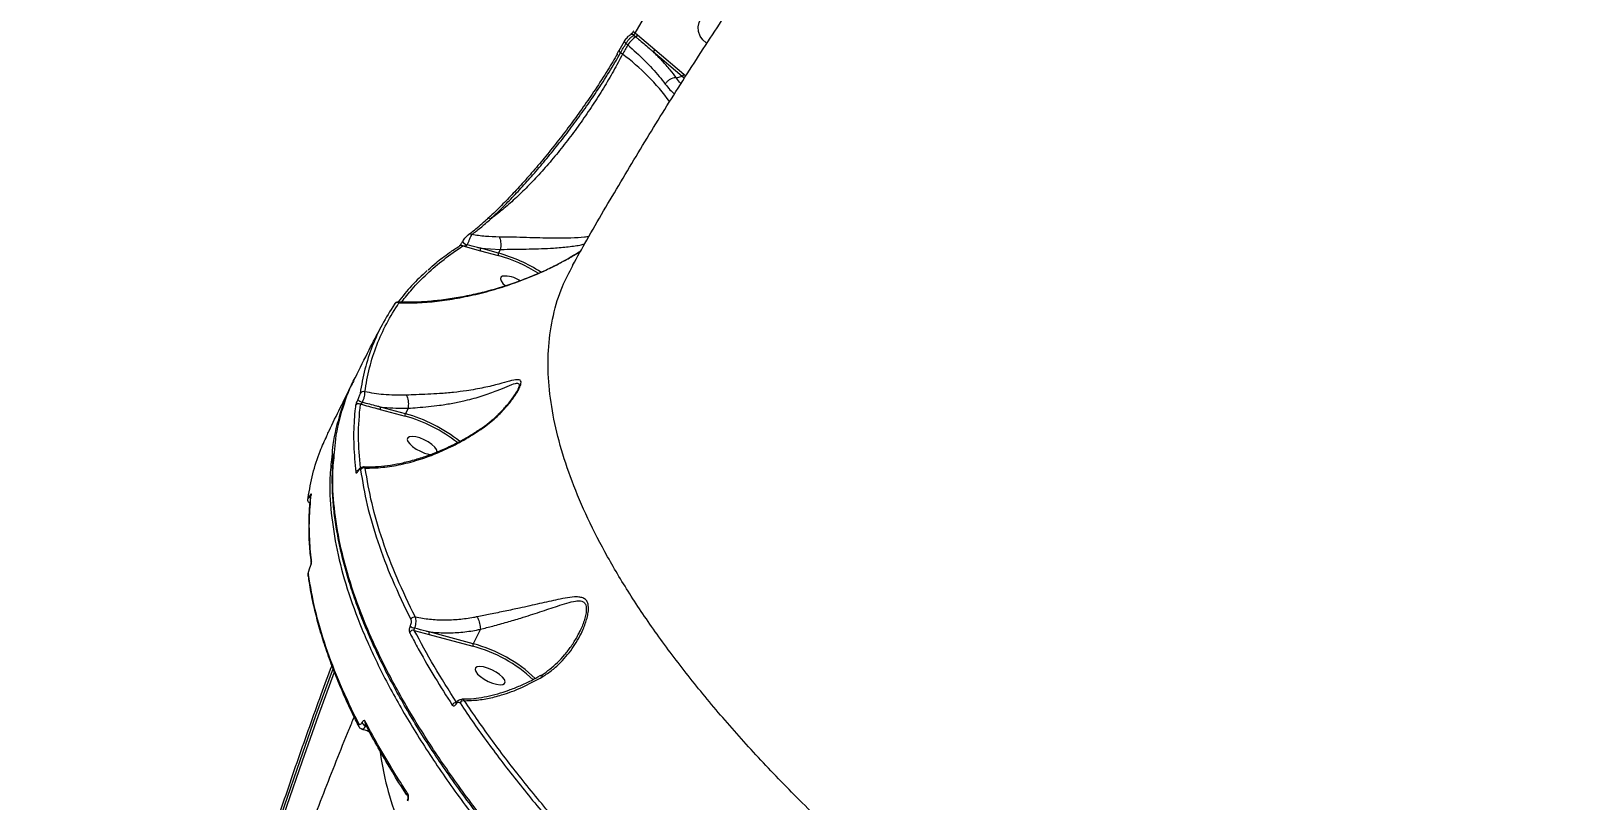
# Model space of a CAD drawing. Header units: millimetres. Extents: x -4335 to 4318, y -3792 to 3101.
# Drawn here: x 660.4 to 1080.8, y 832.7 to 1042.1 of the extents above; entities that cross this region are included whole.
import ezdxf

# ---------------------------------------------------------------- set-up
doc = ezdxf.new("R2010")
doc.units = ezdxf.units.MM
doc.layers.add('DIKOM_ОБЪЕКТ', color=7, linetype='Continuous')
doc.layers.add('DIKOM_РАЗМЕР_ОБЪЕКТА', color=7, linetype='Continuous')
doc.styles.add('style1', font='arial.ttf', dxfattribs={"width": 0.8})
doc.dimstyles.new('1-50', dxfattribs={"dimtxt": 300, "dimasz": 200, "dimexe": 100, "dimexo": 0, "dimgap": 100, "dimtad": 1, "dimtxsty": 'style1', "dimcen": 200, "dimclrd": 7, "dimclre": 7, "dimclrt": 7, "dimadec": 1, "dimazin": 2, "dimtfac": 1, "dimtmove": 0, "dimatfit": 2, "dimfxl": 0, "dimlwd": 25, "dimlwe": 18, "dimarcsym": 0})

# ---------------------------------------------------------------- blocks, each defined once
blk = doc.blocks.new('*D3')
at = {"layer": 'Defpoints', "color": 0, "transparency": 16777216}
for p in [(-2375.87, 1532.76), (1667.44, 1532.76), (-1786.5, -1525.94)]:
    blk.add_point(p, dxfattribs=at)
at = {"layer": 'DIKOM_РАЗМЕР_ОБЪЕКТА', "color": 7, "lineweight": 18, "transparency": 16777216}
for p, q in [((1667.44, 1532.76), (-2475.87, 1532.76)), ((-1786.5, -1525.94), (-2475.87, -1525.94))]:
    blk.add_line(p, q, dxfattribs=at)
at = {"layer": 'DIKOM_РАЗМЕР_ОБЪЕКТА', "color": 7, "lineweight": 25, "transparency": 16777216}
blk.add_line((-2375.87, -1325.94), (-2375.87, 1332.76), dxfattribs=at)
at = {"layer": 'DIKOM_РАЗМЕР_ОБЪЕКТА', "color": 7, "transparency": 16777216}
for points in [[(-2409.21, 1332.76), (-2342.54, 1332.76), (-2375.87, 1532.76)], [(-2409.21, -1325.94), (-2342.54, -1325.94), (-2375.87, -1525.94)]]:
    blk.add_solid(points, dxfattribs=at)
at = {"layer": 'DIKOM_РАЗМЕР_ОБЪЕКТА', "color": 7, "transparency": 16777216, "insert": (-2629.15, -119.32), "char_height": 300, "attachment_point": 5, "rotation": 90, "style": 'style1'}
blk.add_mtext('3050', dxfattribs=at)

msp = doc.modelspace()

# ---------------------------------------------------------------- linework, layer by layer
at = {"layer": 'DIKOM_ОБЪЕКТ', "color": 7, "linetype": 'Continuous', "lineweight": 15}
for p, q in [((820.656, 1036.786), (822.128, 1039.353)), ((822.128, 1039.353), (822.134, 1039.362)), ((822.518, 1038.714), (822.998, 1038.305)), ((824.647, 1040.984), (825.212, 1040.502)), ((825.655, 1040.941), (825.008, 1041.493)), ((830.402, 1036.944), (825.655, 1040.941)), ((820.064, 1035.858), (820.595, 1036.778)), ((821.56, 1035.797), (821.048, 1036.149)), ((829.916, 1036.488), (837.795, 1029.771)), ((838.281, 1030.227), (830.402, 1036.944)), ((838.808, 1029.802), (838.281, 1030.227)), ((836.272, 1029.321), (837.795, 1029.771)), ((837.795, 1029.771), (838.464, 1029.237)), ((784.79, 990.994), (784.767, 990.976)), ((784.78, 991.01), (785.639, 991.797)), ((778.018, 984.744), (778.054, 984.768)), ((779.622, 986.669), (779.571, 986.635)), ((778.064, 983.57), (782.877, 982.265)), ((782.877, 982.265), (787.731, 980.965)), ((782.937, 982.933), (788.276, 982.606)), ((787.791, 981.632), (782.937, 982.933)), ((788.276, 982.606), (787.791, 981.632)), ((788.276, 982.606), (788.278, 982.609)), ((792.93, 944.264), (792.839, 944.103)), ((755.589, 939.057), (762.35, 937.246)), ((762.41, 937.913), (755.649, 939.725)), ((763.152, 939.4), (762.41, 937.913)), ((763.152, 939.4), (763.153, 939.403)), ((764.85, 878.907), (768.862, 877.817)), ((782.85, 879.206), (780.891, 875.277)), ((768.862, 877.817), (780.831, 874.609)), ((780.891, 875.277), (768.922, 878.485)), ((809.742, 878.376), (809.588, 878.105)), ((776.237, 859.18), (776.231, 859.17)), ((751.489, 853.432), (751.497, 853.417)), ((749.701, 852.761), (749.733, 852.704))]:
    msp.add_line(p, q, dxfattribs=at)
at = {"layer": 'DIKOM_ОБЪЕКТ', "color": 7, "linetype": 'Continuous', "lineweight": 15, "flags": 128}
for points in [[(825.008, 1041.493), (827.304, 1045.443), (829.615, 1049.38), (831.942, 1053.306), (834.283, 1057.22), (836.639, 1061.122), (839.011, 1065.012), (841.397, 1068.889), (843.798, 1072.754)], [(843.403, 1039.675), (842.708, 1040.73), (842.291, 1041.941), (842.185, 1043.209), (842.4, 1044.431), (842.918, 1045.51), (843.696, 1046.356), (844.672, 1046.902), (845.767, 1047.103), (846.892, 1046.944), (847.955, 1046.436), (848.872, 1045.622), (848.98, 1045.492)], [(821.048, 1036.149), (821.231, 1036.47), (821.415, 1036.791), (821.599, 1037.112), (821.782, 1037.432), (821.966, 1037.753), (822.15, 1038.073), (822.334, 1038.393), (822.518, 1038.714)], [(822.998, 1038.305), (822.818, 1037.991), (822.638, 1037.678), (822.458, 1037.365), (822.278, 1037.051), (822.098, 1036.738), (821.919, 1036.424), (821.739, 1036.11), (821.56, 1035.797)], [(822.518, 1038.714), (822.385, 1038.827), (822.273, 1038.941), (822.188, 1039.052), (822.132, 1039.156), (822.108, 1039.249), (822.116, 1039.327), (822.128, 1039.353)], [(825.008, 1041.493), (824.874, 1041.607), (824.762, 1041.722), (824.677, 1041.834), (824.622, 1041.938), (824.599, 1042.031), (824.607, 1042.11), (824.619, 1042.134)], [(844.57, 1038.706), (844.319, 1038.861), (843.403, 1039.675)], [(820.643, 1036.755), (820.645, 1036.761), (820.656, 1036.786)], [(788.895, 975.362), (788.433, 975.087), (788.29, 974.639), (788.478, 974.055), (788.983, 973.382), (789.629, 972.783)], [(763.515, 931.644), (763.052, 931.368), (762.909, 930.92), (763.098, 930.336), (763.603, 929.663), (764.383, 928.957), (765.375, 928.273), (766.499, 927.667), (767.664, 927.189), (768.775, 926.878), (769.298, 926.791)], [(771.028, 927.233), (771.093, 927.562), (770.904, 928.146), (770.399, 928.818), (769.619, 929.525), (768.627, 930.209), (767.503, 930.814), (766.338, 931.292), (765.227, 931.604), (764.26, 931.724), (763.515, 931.644)], [(735.913, 915), (735.853, 914.835), (735.836, 914.745)], [(736.778, 915.908), (736.717, 915.738), (736.698, 915.631)], [(736.435, 895.938), (736.427, 895.969), (736.432, 895.994)], [(735.95, 893.665), (735.952, 893.648), (735.958, 893.62)], [(713.947, 781.03), (717.643, 793.64), (721.469, 806.19), (725.425, 818.68), (729.512, 831.107), (733.727, 843.469), (738.072, 855.766), (742.544, 867.995), (742.719, 868.466)], [(743.022, 867.543), (738.663, 855.625), (734.309, 843.304), (730.083, 830.916), (725.988, 818.464), (722.023, 805.949), (718.189, 793.373), (714.486, 780.737)], [(781.995, 869.007), (781.532, 868.732), (781.39, 868.284), (781.578, 867.7), (782.083, 867.027), (782.863, 866.321), (783.856, 865.637), (784.98, 865.031), (786.144, 864.553), (787.255, 864.242), (788.222, 864.121), (788.968, 864.202), (789.43, 864.478), (789.573, 864.926), (789.385, 865.509), (788.88, 866.182), (788.1, 866.889), (787.107, 867.573), (785.983, 868.178), (784.819, 868.656), (783.708, 868.968), (782.74, 869.088), (781.995, 869.007)]]:
    msp.add_lwpolyline(points, dxfattribs=at)
at = {"layer": 'DIKOM_ОБЪЕКТ', "color": 7, "linetype": 'Continuous', "lineweight": 15}
for centre, radius, start, end in [((828.609, 1034.865), 6.581, 121.07629, 148.4917), ((824.1, 1040.394), 0.804, 47.14942, 116.27373), ((824.533, 1041.629), 1.316, 301.07336, 328.48919), ((821.4, 1036.823), 0.761, 185.14851, 242.39801), ((785.595, 987.196), 60.461, 36.09742, 53.4982), ((829.388, 1037.536), 1.174, 296.71844, 329.71362), ((837.268, 1030.819), 1.174, 296.71233, 329.71972), ((785.191, 990.29), 0.81, 55.366, 119.66453), ((777.579, 982.807), 0.904, 57.60021, 120.755), ((779.831, 985.985), 2.197, 214.38834, 254.18866), ((780.065, 985.91), 0.879, 59.13747, 120.28945), ((783.641, 982.533), 0.809, 150.39081, 199.35177), ((788.494, 981.233), 0.809, 150.39536, 199.35229), ((776.428, 940.907), 41.622, 57.82367, 74.24184), ((776.176, 940.402), 42.835, 57.26982, 74.26653), ((789.526, 967.993), 7.396, 56.46742, 94.89229), ((760.251, 967.227), 0.944, 62.74077, 150.87495), ((751.425, 943.544), 2.656, 222.28182, 254.56469), ((750.977, 942.94), 1.013, 67.09949, 150.59947), ((749.733, 939.606), 1.019, 64.9355, 150.6359), ((756.352, 939.326), 0.809, 150.38713, 199.35545), ((763.114, 937.514), 0.809, 150.38713, 199.35545), ((751.101, 897.393), 42.069, 51.64648, 74.40535), ((751.42, 898.021), 40.719, 51.81171, 74.42811), ((749.825, 921.501), 1.014, 101.4096, 151.84081), ((749.846, 922.291), 0.268, 150.78615, 179.60306), ((751.136, 922.078), 1.06, 70.72321, 150.85898), ((737.032, 915.427), 0.687, 177.41446, 233.84764), ((737.618, 897.412), 0.84, 153.81482, 188.23422), ((736.781, 893.783), 0.84, 153.92114, 188.12965), ((764.57, 877.805), 1.137, 75.77207, 152.20665), ((765.727, 882.487), 3.096, 229.78895, 255.41977), ((764.904, 881.38), 1.139, 77.98748, 151.9742), ((769.625, 878.085), 0.809, 150.38661, 199.35506), ((781.594, 874.878), 0.809, 150.38713, 199.35545), ((771.018, 837.769), 38.125, 46.62984, 75.08491), ((770.501, 836.804), 39.851, 46.75302, 74.88805), ((776.243, 858.031), 1.201, 89.19959, 152.39599), ((776.545, 859.032), 0.343, 156.29928, 209.18635), ((778.353, 858.597), 1.184, 82.35283, 152.75164), ((750.398, 853.102), 0.776, 152.1462, 206.08376), ((752.058, 854.515), 1.617, 206.04187, 257.44528), ((752.183, 853.777), 0.774, 151.95106, 206.43474), ((763.765, 834.031), 0.745, 150.81952, 211.82811)]:
    msp.add_arc(centre, radius, start, end, dxfattribs=at)
for points, knots in [([(807.972, 978.286), (809.251, 980.563), (813.547, 988.206), (821.068, 1001.078), (830.601, 1016.846), (840.391, 1032.421), (850.424, 1047.803), (860.699, 1062.986), (871.213, 1077.966), (881.963, 1092.74), (892.946, 1107.303), (904.158, 1121.651), (915.596, 1135.781), (927.256, 1149.688), (939.136, 1163.37), (951.232, 1176.823), (963.54, 1190.042), (976.056, 1203.025), (988.778, 1215.768), (1001.701, 1228.268), (1014.821, 1240.522), (1028.135, 1252.527), (1041.64, 1264.28), (1055.331, 1275.775), (1069.201, 1287.018), (1083.263, 1297.981), (1094.249, 1306.319), (1100.606, 1310.915), (1102.155, 1312.035)], [0, 0, 0, 0, 0.0173024, 0.0580907, 0.098858, 0.1395922, 0.1802928, 0.2209594, 0.2615917, 0.3021894, 0.3427522, 0.3832803, 0.4237733, 0.4642312, 0.5046542, 0.5450422, 0.5853956, 0.6257144, 0.6659991, 0.7062499, 0.7464675, 0.786652, 0.8268043, 0.8669249, 0.9070147, 0.9470741, 0.9871041, 1, 1, 1, 1]), ([(822.143, 1039.356), (822.248, 1039.546), (822.377, 1039.777), (822.552, 1039.98), (822.583, 1040.016)], [0, 0, 0, 0, 0.8223435, 1, 1, 1, 1]), ([(822.518, 1038.714), (822.539, 1038.748), (822.695, 1039.005), (823.045, 1039.503), (823.596, 1040.143), (824.164, 1040.681), (824.486, 1040.883), (824.647, 1040.984)], [0, 0, 0, 0, 0.0372326, 0.2781065, 0.5188555, 0.7593906, 1, 1, 1, 1]), ([(822.583, 1040.016), (822.725, 1040.19), (823.045, 1040.585), (823.429, 1040.943), (823.693, 1041.073), (823.751, 1041.102)], [0, 0, 0, 0, 0.3836721, 0.8648497, 1, 1, 1, 1]), ([(822.998, 1038.305), (824.556, 1036.909), (827.715, 1034.079), (831.001, 1030.476), (832.649, 1028.35), (833.186, 1027.658)], [0, 0, 0, 0, 0.3958736, 0.803222, 1, 1, 1, 1]), ([(823.748, 1041.118), (823.752, 1041.12), (823.763, 1041.126), (823.842, 1041.184), (823.97, 1041.296), (824.158, 1041.491), (824.371, 1041.753), (824.537, 1041.99), (824.6, 1042.106), (824.614, 1042.131)], [0, 0, 0, 0, 0.0791241, 0.1871477, 0.3323067, 0.5073305, 0.7158305, 0.9373095, 1, 1, 1, 1]), ([(824.647, 1040.984), (824.674, 1041.008), (824.729, 1041.057), (824.826, 1041.179), (824.919, 1041.321), (824.978, 1041.43), (825.004, 1041.485), (825.008, 1041.493)], [0, 0, 0, 0, 0.2402369, 0.4811782, 0.7222727, 0.9628377, 1, 1, 1, 1]), ([(825.212, 1040.502), (825.454, 1040.296), (826.664, 1039.264), (828.241, 1037.938), (829.556, 1036.799), (829.916, 1036.488)], [0, 0, 0, 0, 0.1536561, 0.7683053, 1, 1, 1, 1]), ([(820.188, 1035.912), (819.331, 1034.451), (817.431, 1031.214), (814.28, 1026.341), (810.91, 1021.419), (807.571, 1016.81), (804.147, 1012.317), (800.682, 1008), (797.228, 1003.905), (793.835, 1000.075), (790.568, 996.584), (787.757, 993.722), (786.145, 992.21), (785.49, 991.595)], [0, 0, 0, 0, 0.0880426, 0.1951441, 0.2875082, 0.3801649, 0.4725269, 0.5651721, 0.6581137, 0.7507589, 0.8434298, 0.9363967, 1, 1, 1, 1]), ([(785.652, 990.956), (786.58, 991.83), (788.438, 993.581), (791.492, 996.694), (794.687, 1000.122), (798.003, 1003.874), (801.381, 1007.887), (804.772, 1012.116), (808.125, 1016.516), (811.394, 1021.029), (814.699, 1025.849), (817.984, 1030.933), (820.027, 1034.411), (821.048, 1036.149)], [0, 0, 0, 0, 0.0883724, 0.1770236, 0.2653924, 0.3537668, 0.4424253, 0.5308003, 0.618946, 0.7073716, 0.7955189, 0.8977594, 1, 1, 1, 1]), ([(821.56, 1035.797), (820.754, 1034.268), (819.142, 1031.211), (816.397, 1026.543), (813.439, 1021.878), (810.287, 1017.268), (806.985, 1012.775), (803.568, 1008.462), (800.084, 1004.38), (796.577, 1000.583), (793.093, 997.133), (789.679, 994.071), (787.216, 992.095), (785.903, 991.14), (785.652, 990.956)], [0, 0, 0, 0, 0.0874427, 0.1748853, 0.2633136, 0.3520181, 0.4404469, 0.5297493, 0.6193385, 0.708642, 0.7985504, 0.8887507, 0.9786593, 1, 1, 1, 1]), ([(836.272, 1029.321), (835.703, 1030.053), (834.499, 1031.598), (832.382, 1033.999), (830.74, 1035.656), (829.916, 1036.488)], [0, 0, 0, 0, 0.3093508, 0.6532124, 1, 1, 1, 1]), ([(836.269, 1029.321), (836.049, 1029.334), (835.61, 1029.36), (834.85, 1029.118), (834.121, 1028.696), (833.588, 1028.208), (833.306, 1027.846), (833.208, 1027.693), (833.186, 1027.658)], [0, 0, 0, 0, 0.2123462, 0.4246823, 0.6370237, 0.8493763, 0.965481, 1, 1, 1, 1]), ([(833.186, 1027.658), (833.618, 1027.119), (834.47, 1026.056), (835.323, 1025.301), (835.743, 1024.929)], [0, 0, 0, 0, 0.5068385, 1, 1, 1, 1]), ([(836.269, 1029.321), (836.27, 1029.321), (836.271, 1029.321), (836.272, 1029.321), (836.272, 1029.321)], [0, 0, 0, 0, 0.7997454, 1, 1, 1, 1]), ([(837.51, 1027.74), (837.472, 1027.78), (837.068, 1028.209), (836.652, 1028.785), (836.269, 1029.321), (836.269, 1029.321)], [0, 0, 0, 0, 0.0939318, 0.9995299, 1, 1, 1, 1]), ([(779.618, 986.675), (780.016, 986.971), (780.916, 987.639), (782.434, 988.888), (783.603, 989.929), (784.158, 990.423)], [0, 0, 0, 0, 0.2941802, 0.6648419, 1, 1, 1, 1]), ([(780.515, 986.664), (781.289, 987.253), (782.846, 988.439), (784.712, 990.113), (785.652, 990.956)], [0, 0, 0, 0, 0.4964837, 1, 1, 1, 1]), ([(784.158, 990.423), (784.22, 990.477), (784.411, 990.644), (784.623, 990.844), (784.765, 990.979)], [0, 0, 0, 0, 0.3255858, 1, 1, 1, 1]), ([(777.104, 983.575), (777.103, 983.574), (777.087, 983.566), (777.145, 983.603), (777.259, 983.712), (777.475, 983.948), (777.713, 984.263), (777.901, 984.542), (777.987, 984.694), (778.016, 984.745)], [0, 0, 0, 0, 0.0092367, 0.1340427, 0.3118986, 0.5540223, 0.7610234, 0.9190261, 1, 1, 1, 1]), ([(778.064, 983.57), (778.19, 983.569), (778.426, 983.566), (778.76, 983.626), (779.003, 983.711), (779.136, 983.788), (779.198, 983.836), (779.221, 983.86), (779.232, 983.871)], [0, 0, 0, 0, 0.348256, 0.6491476, 0.8444978, 0.934199, 0.9696078, 1, 1, 1, 1]), ([(778.125, 984.915), (778.177, 985.004), (778.335, 985.271), (778.662, 985.715), (779.091, 986.216), (779.379, 986.506), (779.564, 986.628), (779.572, 986.634)], [0, 0, 0, 0, 0.1144424, 0.3459433, 0.6323971, 0.9838595, 1, 1, 1, 1]), ([(779.232, 983.871), (779.35, 984.116), (779.588, 984.611), (779.96, 985.409), (780.302, 986.166), (780.445, 986.499), (780.515, 986.664)], [0, 0, 0, 0, 0.2146943, 0.4348083, 0.7188253, 1, 1, 1, 1]), ([(782.937, 982.933), (782.647, 983.004), (781.41, 983.306), (780.177, 983.626), (779.232, 983.871)], [0, 0, 0, 0, 0.2343155, 1, 1, 1, 1]), ([(787.987, 986.013), (786.723, 986.04), (784.183, 986.095), (781.741, 986.474), (780.515, 986.664)], [0, 0, 0, 0, 0.4978682, 1, 1, 1, 1]), ([(812.403, 986.108), (812.005, 986.049), (810.602, 985.839), (807.582, 985.69), (803.742, 985.648), (799.928, 985.722), (796.348, 985.828), (792.693, 985.94), (789.887, 986.002), (788.362, 986.011), (787.987, 986.013)], [0, 0, 0, 0, 0.0705221, 0.2490058, 0.4273017, 0.5591558, 0.6909262, 0.8238431, 0.9566672, 1, 1, 1, 1]), ([(787.987, 986.013), (788, 985.99), (788.051, 985.898), (788.173, 985.613), (788.318, 985.054), (788.405, 984.244), (788.401, 983.381), (788.319, 982.866), (788.278, 982.609)], [0, 0, 0, 0, 0.0342993, 0.136496, 0.3523673, 0.5682476, 0.7841279, 1, 1, 1, 1]), ([(788.278, 982.609), (788.278, 982.609), (788.623, 982.609), (790.07, 982.67), (792.703, 982.695), (796.156, 982.755), (799.541, 982.842), (803.181, 983.008), (806.857, 983.336), (809.675, 983.726), (810.969, 984.061), (811.275, 984.141)], [0, 0, 0, 0, 0.0000208, 0.0425093, 0.1749666, 0.3075504, 0.4412914, 0.5751351, 0.7588979, 0.9428722, 1, 1, 1, 1]), ([(760.491, 968.379), (761.528, 968.348), (763.93, 968.277), (767.868, 968.463), (772.288, 968.886), (776.882, 969.574), (781.578, 970.51), (786.286, 971.701), (790.901, 973.118), (795.375, 974.738), (799.532, 976.482), (803.303, 978.256), (806.642, 980.046), (808.906, 981.348), (810.043, 982.112), (810.183, 982.206)], [0, 0, 0, 0, 0.0688822, 0.1596572, 0.2520226, 0.3460033, 0.4416145, 0.535683, 0.626216, 0.71322, 0.7968093, 0.8676395, 0.9320657, 0.9916297, 1, 1, 1, 1]), ([(760.683, 968.066), (762.333, 968.059), (765.715, 968.047), (771.03, 968.495), (776.587, 969.304), (782.298, 970.506), (788.003, 972.077), (793.646, 973.989), (799.255, 976.292), (804.812, 978.946), (808.462, 981.187), (810.216, 982.263)], [0, 0, 0, 0, 0.1088424, 0.2230782, 0.3373151, 0.4534722, 0.5696195, 0.6775825, 0.7855186, 0.8969166, 1, 1, 1, 1]), ([(761.449, 968.361), (762.35, 969.521), (764.421, 972.184), (768.268, 976.035), (772.843, 979.985), (776.324, 982.375), (778.064, 983.57)], [0, 0, 0, 0, 0.2038363, 0.4682537, 0.7341274, 1, 1, 1, 1]), ([(768.612, 977.094), (769.323, 977.722), (771.155, 979.341), (773.995, 981.496), (776.227, 982.958), (777.134, 983.553)], [0, 0, 0, 0, 0.2735561, 0.7044478, 1, 1, 1, 1]), ([(768.393, 976.856), (766.92, 975.511), (763.998, 972.843), (761.654, 969.858), (760.492, 968.379)], [0, 0, 0, 0, 0.5041888, 1, 1, 1, 1]), ([(1086.171, 684.716), (1080.551, 687.51), (1069.302, 693.102), (1052.671, 701.854), (1036.267, 710.845), (1019.932, 720.201), (1003.711, 729.913), (987.654, 739.965), (972.025, 750.199), (956.362, 760.931), (940.761, 772.164), (925.321, 783.885), (910.57, 795.703), (896.577, 807.563), (883.41, 819.407), (871.13, 831.185), (859.774, 842.875), (849.338, 854.459), (839.834, 865.915), (831.305, 877.187), (823.794, 888.223), (817.338, 898.977), (811.966, 909.425), (807.663, 919.556), (804.43, 929.349), (802.278, 938.759), (801.222, 947.74), (801.268, 956.423), (802.544, 964.729), (804.736, 972.102), (807.052, 976.373), (808.063, 978.235)], [0, 0, 0, 0, 0.0311324, 0.0623021, 0.0934717, 0.1246042, 0.1570132, 0.1894644, 0.2219155, 0.2543245, 0.2899903, 0.3257693, 0.3616057, 0.3974419, 0.4332203, 0.4688858, 0.5044331, 0.5400931, 0.5758105, 0.6115275, 0.6471871, 0.6827342, 0.7181967, 0.7537713, 0.789403, 0.8250346, 0.8606091, 0.8960713, 0.9335236, 0.971009, 1, 1, 1, 1]), ([(759.426, 967.686), (758.264, 965.863), (755.941, 962.216), (753.312, 956.296), (751.262, 950.079), (750.483, 945.651), (750.094, 943.438)], [0, 0, 0, 0, 0.2490963, 0.4981937, 0.749097, 1, 1, 1, 1]), ([(751.371, 943.874), (751.757, 946.067), (752.527, 950.452), (754.56, 956.644), (757.182, 962.568), (759.516, 966.233), (760.683, 968.066)], [0, 0, 0, 0, 0.2490965, 0.4981941, 0.7490969, 1, 1, 1, 1]), ([(759.474, 967.76), (759.501, 967.802), (759.59, 967.937), (759.667, 968.047), (759.923, 968.26), (760.17, 968.369), (760.379, 968.425), (760.491, 968.402), (760.498, 968.401)], [0, 0, 0, 0, 0.1628145, 0.529855, 0.6603847, 0.8123642, 0.9886769, 1, 1, 1, 1]), ([(760.683, 968.066), (760.679, 968.107), (760.659, 968.312), (760.566, 968.352), (760.492, 968.384)], [0, 0, 0, 0, 0.2038673, 1, 1, 1, 1]), ([(748.793, 947.777), (750.041, 950.285), (752.335, 954.893), (754.718, 959.448), (755.804, 961.524)], [0, 0, 0, 0, 0.5442965, 1, 1, 1, 1]), ([(748.393, 946.839), (748.228, 946.57), (746.575, 943.858), (744.627, 938.095), (742.771, 931.472), (742.468, 927.295), (742.386, 926.169)], [0, 0, 0, 0, 0.0444267, 0.4470926, 0.8510273, 1, 1, 1, 1]), ([(743.136, 927.303), (743.218, 928.521), (743.51, 932.841), (745.405, 939.638), (747.289, 945.216), (748.771, 947.753), (748.787, 947.781)], [0, 0, 0, 0, 0.1633806, 0.579547, 0.9953756, 1, 1, 1, 1]), ([(782.944, 933.59), (784.184, 934.506), (786.665, 936.339), (789.599, 939.328), (791.583, 941.791), (792.771, 943.574), (793.53, 944.934), (793.99, 946.169), (793.877, 947.044), (792.855, 947.255), (790.839, 946.808), (787.766, 945.908), (783.902, 944.981), (779.655, 944.198), (775.545, 943.687), (771.996, 943.376), (768.564, 943.182), (765.476, 943.059), (763.559, 942.99), (762.669, 942.957)], [0, 0, 0, 0, 0.0760755, 0.1521372, 0.2132072, 0.2445032, 0.2757151, 0.313014, 0.3506359, 0.4012613, 0.4758023, 0.5507653, 0.6417666, 0.7326388, 0.7938296, 0.8549372, 0.9055415, 0.9561021, 1, 1, 1, 1]), ([(763.153, 939.403), (763.153, 939.403), (763.989, 939.476), (765.818, 939.579), (768.734, 939.845), (772.003, 940.219), (775.389, 940.758), (779.341, 941.582), (783.454, 942.749), (787.221, 944.093), (790.257, 945.4), (792.034, 946.09), (792.944, 946.229), (793.344, 946.115), (793.436, 945.781), (793.339, 945.182), (793.172, 944.749), (792.93, 944.264), (792.93, 944.264)], [0, 0, 0, 0, 0.0000163, 0.059525, 0.1296177, 0.199783, 0.2861767, 0.3726814, 0.5018979, 0.6312684, 0.73531, 0.8386759, 0.8719168, 0.9050307, 0.9447717, 0.9525188, 0.9999825, 1, 1, 1, 1]), ([(741.01, 931.905), (741.219, 932.349), (743.411, 936.998), (745.71, 941.587), (747.789, 945.737)], [0, 0, 0, 0, 0.0956716, 1, 1, 1, 1]), ([(749.461, 941.758), (749.391, 941.61), (749.242, 941.292), (749.046, 940.807), (748.896, 940.372), (748.862, 940.194), (748.845, 940.105)], [0, 0, 0, 0, 0.2213966, 0.474408, 0.7373177, 1, 1, 1, 1]), ([(750.094, 943.438), (750.075, 943.347), (750.038, 943.166), (749.882, 942.722), (749.682, 942.229), (749.531, 941.906), (749.461, 941.758)], [0, 0, 0, 0, 0.2632659, 0.5266718, 0.7813365, 1, 1, 1, 1]), ([(750.719, 940.984), (750.821, 941.235), (751.042, 941.772), (751.281, 942.616), (751.415, 943.389), (751.386, 943.713), (751.371, 943.874)], [0, 0, 0, 0, 0.2241269, 0.4807205, 0.741513, 1, 1, 1, 1]), ([(762.669, 942.957), (760.569, 942.94), (756.698, 942.907), (753.043, 943.57), (751.371, 943.874)], [0, 0, 0, 0, 0.5425534, 1, 1, 1, 1]), ([(762.669, 942.957), (762.683, 942.939), (762.771, 942.823), (762.934, 942.495), (763.114, 941.848), (763.222, 941.038), (763.245, 940.175), (763.183, 939.661), (763.153, 939.403)], [0, 0, 0, 0, 0.0319488, 0.2048616, 0.4036472, 0.6024313, 0.8012159, 1, 1, 1, 1]), ([(782.653, 933.631), (782.901, 933.787), (783.996, 934.475), (785.774, 935.899), (787.968, 937.876), (789.754, 939.79), (791.118, 941.463), (792.011, 942.722), (792.571, 943.607), (792.769, 943.994), (792.828, 944.11)], [0, 0, 0, 0, 0.0543588, 0.2395971, 0.4293325, 0.6223299, 0.7561229, 0.8687736, 0.9604427, 1, 1, 1, 1]), ([(748.845, 940.105), (748.814, 939.852), (748.662, 938.586), (748.354, 935.038), (748.225, 929.323), (748.695, 924.429), (748.931, 921.98)], [0, 0, 0, 0, 0.0441434, 0.2207219, 0.610016, 1, 1, 1, 1]), ([(750.205, 923.144), (749.939, 926.032), (749.385, 932.053), (749.898, 937.628), (750.164, 940.528)], [0, 0, 0, 0, 0.4797143, 1, 1, 1, 1]), ([(750.164, 940.528), (750.211, 940.547), (750.302, 940.582), (750.457, 940.692), (750.594, 940.821), (750.679, 940.926), (750.712, 940.974), (750.719, 940.984)], [0, 0, 0, 0, 0.2945947, 0.5738745, 0.8144572, 0.9603714, 1, 1, 1, 1]), ([(750.164, 940.528), (751.656, 940.122), (753.466, 939.629), (755.272, 939.143), (755.589, 939.057)], [0, 0, 0, 0, 0.8242726, 1, 1, 1, 1]), ([(755.649, 939.725), (755.329, 939.803), (753.681, 940.207), (752.041, 940.637), (750.719, 940.984)], [0, 0, 0, 0, 0.1941305, 1, 1, 1, 1]), ([(755.649, 939.725), (755.946, 939.691), (758.397, 939.405), (760.928, 939.402), (763.152, 939.4)], [0, 0, 0, 0, 0.1214195, 1, 1, 1, 1]), ([(750.993, 923.445), (751.034, 923.443), (752.086, 923.374), (754.275, 923.475), (757.545, 923.768), (760.918, 924.346), (764.351, 925.169), (767.828, 926.242), (771.312, 927.552), (774.757, 929.079), (778.109, 930.82), (780.735, 932.333), (782.213, 933.339), (782.637, 933.627)], [0, 0, 0, 0, 0.0043264, 0.1134623, 0.2222897, 0.3307622, 0.4388161, 0.5463904, 0.6533456, 0.7586878, 0.8610102, 0.9601765, 1, 1, 1, 1]), ([(751.486, 923.078), (753.056, 923.114), (756.196, 923.186), (761.266, 924.026), (766.303, 925.366), (771.26, 927.194), (775.979, 929.386), (779.89, 931.576), (782.186, 933.09), (782.944, 933.59)], [0, 0, 0, 0, 0.1619212, 0.323839, 0.4936329, 0.6385917, 0.783915, 0.9287409, 1, 1, 1, 1]), ([(782.944, 933.59), (782.924, 933.598), (782.798, 933.654), (782.717, 933.628), (782.65, 933.606)], [0, 0, 0, 0, 0.1543245, 1, 1, 1, 1]), ([(735.913, 915), (736.304, 917.195), (737.087, 921.586), (738.846, 927.201), (740.422, 930.51), (741.072, 931.875)], [0, 0, 0, 0, 0.3699819, 0.739964, 1, 1, 1, 1]), ([(742.386, 926.169), (742.172, 924.271), (741.619, 919.366), (742.079, 910.882), (743.614, 900.829), (746.398, 890.32), (750.39, 879.391), (755.575, 868.06), (761.922, 856.37), (769.401, 844.374), (777.978, 832.128), (787.519, 819.82), (797.979, 807.479), (809.279, 795.132), (821.512, 782.661), (834.621, 770.12), (848.552, 757.565), (863.458, 744.87), (879.37, 732.056), (896.279, 719.148), (913.927, 706.344), (932.232, 693.703), (951.109, 681.286), (970.503, 669.131), (990.394, 657.267), (1010.737, 645.705), (1031.466, 634.481), (1052.484, 623.643), (1073.693, 613.252), (1093.65, 603.948), (1106.535, 598.303), (1112.286, 595.784)], [0, 0, 0, 0, 0.0224392, 0.0579564, 0.0934168, 0.1287658, 0.1641148, 0.1995752, 0.2350924, 0.2706095, 0.30607, 0.341419, 0.3754651, 0.4096109, 0.4438072, 0.4780035, 0.5121493, 0.5461954, 0.5815445, 0.617005, 0.6525223, 0.6880394, 0.7235, 0.758849, 0.7941982, 0.8296586, 0.8651759, 0.9006932, 0.9361536, 0.9715027, 1, 1, 1, 1]), ([(991.467, 658.164), (989.646, 659.222), (984.525, 662.199), (976.209, 667.181), (966.53, 673.09), (956.995, 679.056), (947.623, 685.057), (938.42, 691.091), (929.381, 697.162), (920.504, 703.27), (911.783, 709.418), (903.219, 715.608), (894.807, 721.84), (886.546, 728.117), (878.433, 734.442), (870.471, 740.812), (862.678, 747.212), (855.09, 753.615), (847.733, 759.999), (840.615, 766.356), (833.731, 772.69), (827.08, 779.002), (820.657, 785.295), (814.462, 791.572), (808.492, 797.833), (802.746, 804.08), (797.222, 810.315), (791.92, 816.541), (786.85, 822.744), (782.032, 828.901), (777.487, 834.988), (773.222, 840.995), (769.235, 846.921), (765.525, 852.771), (762.09, 858.545), (758.928, 864.247), (756.039, 869.877), (753.422, 875.437), (751.077, 880.929), (749.005, 886.354), (747.208, 891.705), (745.691, 896.965), (744.464, 902.112), (743.529, 907.134), (742.889, 912.026), (742.534, 916.795), (742.493, 921.428), (742.615, 924.854), (742.845, 926.695), (742.892, 927.075)], [0, 0, 0, 0, 0.0121326, 0.0341257, 0.0561679, 0.0781317, 0.0999868, 0.1217583, 0.1434712, 0.1651504, 0.1868206, 0.2085041, 0.2302199, 0.2519929, 0.2738478, 0.2958092, 0.3178598, 0.3398758, 0.3617689, 0.3835717, 0.4053089, 0.4270056, 0.4486864, 0.4703763, 0.4920916, 0.5138574, 0.5356982, 0.5576389, 0.5796914, 0.6017419, 0.6236866, 0.6455344, 0.6673099, 0.6890379, 0.7107431, 0.7324496, 0.7541762, 0.7759447, 0.7977788, 0.8197023, 0.841738, 0.8637951, 0.8857749, 0.9076394, 0.9294101, 0.9511086, 0.9727566, 0.994376, 1, 1, 1, 1]), ([(1113.117, 597.45), (1108.956, 599.267), (1097.746, 604.161), (1079.535, 612.54), (1058.582, 622.669), (1037.63, 633.329), (1016.754, 644.495), (996.03, 656.143), (975.913, 668.016), (956.459, 680.068), (937.707, 692.25), (919.351, 704.76), (901.474, 717.569), (884.15, 730.637), (867.762, 743.678), (852.343, 756.647), (837.906, 769.503), (824.215, 782.455), (811.351, 795.461), (799.382, 808.477), (788.569, 821.215), (778.923, 833.64), (770.429, 845.72), (762.946, 857.653), (756.548, 869.391), (751.281, 880.886), (747.266, 891.885), (744.47, 902.368), (742.916, 912.294), (742.41, 920.644), (742.934, 925.454), (743.136, 927.303)], [0, 0, 0, 0, 0.0206607, 0.0556615, 0.0906894, 0.1256901, 0.1617076, 0.1977544, 0.2337718, 0.2687727, 0.3038004, 0.3388012, 0.3748187, 0.4108654, 0.4468828, 0.4818836, 0.5169114, 0.5519122, 0.5879296, 0.6239764, 0.6599938, 0.6949946, 0.7300223, 0.7650231, 0.8010405, 0.8370873, 0.8731048, 0.9081055, 0.9431332, 0.978134, 1, 1, 1, 1]), ([(748.931, 921.98), (748.94, 921.93), (748.965, 921.805), (749.059, 921.737), (749.206, 921.799), (749.381, 921.976), (749.512, 922.187), (749.577, 922.293)], [0, 0, 0, 0, 0.1655245, 0.4120477, 0.6200559, 0.8097147, 1, 1, 1, 1]), ([(749.479, 922.223), (749.48, 922.224), (749.482, 922.225), (749.532, 922.293), (749.582, 922.364), (749.611, 922.422), (749.612, 922.423)], [0, 0, 0, 0, 0.2399024, 0.6001896, 0.9945289, 1, 1, 1, 1]), ([(749.577, 922.293), (749.641, 922.397), (749.769, 922.604), (749.939, 922.775), (750.082, 922.832), (750.174, 922.764), (750.199, 922.643), (750.21, 922.594)], [0, 0, 0, 0, 0.1920532, 0.3836047, 0.59021, 0.8340794, 1, 1, 1, 1]), ([(749.612, 922.422), (749.614, 922.426), (749.727, 922.641), (749.944, 922.939), (750.31, 923.268), (750.687, 923.448), (750.919, 923.429), (750.985, 923.423)], [0, 0, 0, 0, 0.0073811, 0.3639089, 0.6457256, 0.9006332, 1, 1, 1, 1]), ([(750.21, 922.594), (750.743, 919.436), (751.808, 913.12), (754.769, 903.107), (758.65, 892.744), (762.149, 885.524), (763.899, 881.915)], [0, 0, 0, 0, 0.2485951, 0.4971902, 0.7485948, 1, 1, 1, 1]), ([(751.486, 923.078), (751.432, 923.158), (751.298, 923.356), (751.121, 923.482), (750.994, 923.444), (750.994, 923.444)], [0, 0, 0, 0, 0.4005582, 0.9990606, 1, 1, 1, 1]), ([(765.141, 882.494), (763.414, 886.055), (759.96, 893.177), (756.085, 903.484), (753.101, 913.518), (752.024, 919.892), (751.486, 923.078)], [0, 0, 0, 0, 0.2485951, 0.4971904, 0.748595, 1, 1, 1, 1]), ([(736.553, 913.513), (736.544, 913.514), (736.401, 913.533), (736.183, 913.692), (735.967, 913.943), (735.857, 914.2), (735.817, 914.436), (735.818, 914.616), (735.833, 914.708), (735.839, 914.745)], [0, 0, 0, 0, 0.0154618, 0.2532794, 0.4401279, 0.6010831, 0.749862, 0.9005778, 1, 1, 1, 1]), ([(736.346, 915.458), (736.283, 915.341), (736.158, 915.107), (736.016, 914.903), (735.923, 914.831), (735.9, 914.894), (735.911, 914.98), (735.913, 915)], [0, 0, 0, 0, 0.2210813, 0.4418358, 0.674484, 0.9251252, 1, 1, 1, 1]), ([(736.797, 897.507), (736.695, 898.309), (736.384, 900.744), (736.174, 904.69), (736.175, 909.33), (736.357, 912.871), (736.627, 914.825), (736.696, 915.321)], [0, 0, 0, 0, 0.1285681, 0.3904047, 0.6513758, 0.9113306, 1, 1, 1, 1]), ([(736.864, 897.783), (736.831, 898.062), (736.666, 899.461), (736.323, 903.281), (736.139, 909.127), (736.565, 913.646), (736.778, 915.908)], [0, 0, 0, 0, 0.0441432, 0.2207212, 0.6100158, 1, 1, 1, 1]), ([(736.778, 915.908), (736.78, 915.927), (736.789, 916.011), (736.765, 916.075), (736.673, 916.006), (736.532, 915.805), (736.408, 915.574), (736.346, 915.458)], [0, 0, 0, 0, 0.0733349, 0.3225257, 0.5550451, 0.7773606, 1, 1, 1, 1]), ([(735.963, 893.667), (735.952, 893.717), (735.903, 893.951), (735.952, 894.369), (736.073, 894.996), (736.253, 895.577), (736.389, 895.879), (736.436, 895.983)], [0, 0, 0, 0, 0.0746406, 0.3449771, 0.6321927, 0.8744044, 1, 1, 1, 1]), ([(736.027, 894.152), (736.022, 894.282), (736.014, 894.51), (736.111, 895.001), (736.249, 895.482), (736.373, 895.785), (736.435, 895.938)], [0, 0, 0, 0, 0.3292046, 0.5797604, 0.788597, 1, 1, 1, 1]), ([(736.43, 895.995), (736.455, 896.051), (736.522, 896.204), (736.62, 896.489), (736.714, 896.82), (736.771, 897.108), (736.785, 897.29), (736.784, 897.306), (736.784, 897.313)], [0, 0, 0, 0, 0.0969288, 0.2599754, 0.4493312, 0.6690391, 0.8741173, 1, 1, 1, 1]), ([(736.435, 895.938), (736.5, 896.098), (736.629, 896.417), (736.774, 896.922), (736.865, 897.392), (736.877, 897.661), (736.866, 897.77), (736.864, 897.783)], [0, 0, 0, 0, 0.2147612, 0.4259254, 0.6817139, 0.9641591, 1, 1, 1, 1]), ([(749.712, 853.465), (747.981, 857.035), (744.52, 864.176), (740.636, 874.509), (737.646, 884.568), (736.567, 890.958), (736.027, 894.152)], [0, 0, 0, 0, 0.2485951, 0.4971899, 0.7485949, 1, 1, 1, 1]), ([(749.784, 852.739), (749.462, 853.359), (748.159, 855.874), (746.155, 860.204), (743.778, 865.723), (741.7, 871.152), (739.901, 876.491), (738.383, 881.735), (737.171, 886.87), (736.39, 890.838), (736.111, 893.056), (736.039, 893.635)], [0, 0, 0, 0, 0.0425836, 0.1726126, 0.3027599, 0.4329925, 0.5632746, 0.6935597, 0.8238004, 0.9539541, 1, 1, 1, 1]), ([(799.816, 866.308), (800.705, 866.895), (802.483, 868.068), (805.394, 870.748), (808.382, 874.417), (810.669, 878.583), (811.824, 881.79), (812.25, 883.833), (812.343, 885.378), (812.051, 886.706), (811.29, 887.563), (810.259, 887.955), (808.733, 888.075), (806.639, 887.853), (803.329, 887.182), (799.024, 886.204), (794.141, 885.088), (789.594, 884.137), (785.679, 883.351), (783.165, 882.843), (781.979, 882.603)], [0, 0, 0, 0, 0.0519303, 0.1038903, 0.1951548, 0.2864041, 0.3437017, 0.3731332, 0.4024726, 0.4366823, 0.4671118, 0.4969776, 0.5269695, 0.580892, 0.6349545, 0.726589, 0.8181323, 0.8810565, 0.9438909, 1, 1, 1, 1]), ([(782.852, 879.213), (782.853, 879.213), (783.974, 879.498), (786.404, 880.138), (790.125, 881.154), (794.468, 882.427), (799.133, 883.949), (803.253, 885.349), (806.433, 886.398), (808.536, 886.912), (809.989, 886.989), (810.921, 886.715), (811.563, 886.06), (811.768, 884.82), (811.6, 883.352), (811.066, 881.368), (810.487, 879.652), (809.834, 878.533), (809.742, 878.376)], [0, 0, 0, 0, 0.0000439, 0.0786206, 0.1679406, 0.2573795, 0.3878801, 0.5184838, 0.593718, 0.6687318, 0.7183754, 0.7476183, 0.786039, 0.8294873, 0.8685165, 0.9077253, 0.9870759, 1, 1, 1, 1]), ([(763.728, 880.122), (763.716, 880.092), (763.64, 879.909), (763.528, 879.546), (763.452, 879.062), (763.457, 878.626), (763.528, 878.432), (763.564, 878.335)], [0, 0, 0, 0, 0.0479161, 0.2856203, 0.5236362, 0.7617628, 1, 1, 1, 1]), ([(763.899, 881.915), (763.934, 881.818), (764.004, 881.625), (764.006, 881.188), (763.93, 880.702), (763.817, 880.337), (763.741, 880.153), (763.728, 880.122)], [0, 0, 0, 0, 0.2377911, 0.4755124, 0.7134948, 0.9515366, 1, 1, 1, 1]), ([(764.85, 878.907), (764.842, 878.938), (764.826, 879), (764.837, 879.142), (764.873, 879.3), (764.916, 879.42), (764.943, 879.48), (764.948, 879.49)], [0, 0, 0, 0, 0.2385523, 0.4769767, 0.7150099, 0.9522362, 1, 1, 1, 1]), ([(776.437, 859.206), (774.31, 862.539), (770.051, 869.213), (766.585, 875.673), (764.85, 878.907)], [0, 0, 0, 0, 0.4994499, 1, 1, 1, 1]), ([(764.948, 879.49), (764.968, 879.542), (765.087, 879.85), (765.258, 880.461), (765.362, 881.275), (765.335, 882.007), (765.206, 882.331), (765.141, 882.494)], [0, 0, 0, 0, 0.0485282, 0.2867251, 0.5247003, 0.7622828, 1, 1, 1, 1]), ([(768.922, 878.485), (768.632, 878.555), (767.304, 878.877), (765.981, 879.221), (764.948, 879.49)], [0, 0, 0, 0, 0.2185574, 1, 1, 1, 1]), ([(781.979, 882.603), (781.655, 882.538), (780, 882.204), (776.99, 881.789), (772.978, 881.61), (768.988, 881.799), (766.428, 882.261), (765.141, 882.494)], [0, 0, 0, 0, 0.0563917, 0.2882908, 0.5227675, 0.7600045, 1, 1, 1, 1]), ([(768.922, 878.485), (770.379, 878.369), (773.205, 878.145), (777.539, 878.357), (780.735, 878.784), (782.509, 879.138), (782.85, 879.206)], [0, 0, 0, 0, 0.3208309, 0.6223558, 0.927231, 1, 1, 1, 1]), ([(781.979, 882.603), (781.992, 882.58), (782.053, 882.479), (782.198, 882.183), (782.411, 881.61), (782.624, 880.812), (782.787, 879.966), (782.83, 879.464), (782.852, 879.213)], [0, 0, 0, 0, 0.0350333, 0.1552413, 0.3664328, 0.5776282, 0.7888041, 1, 1, 1, 1]), ([(782.85, 879.206), (782.851, 879.208), (782.852, 879.21), (782.852, 879.212), (782.852, 879.213)], [0, 0, 0, 0, 0.6787071, 1, 1, 1, 1]), ([(763.564, 878.335), (763.735, 878.008), (764.587, 876.373), (766.788, 872.309), (770.38, 866.079), (773.579, 861.085), (775.179, 858.587)], [0, 0, 0, 0, 0.0507695, 0.2538547, 0.6266988, 1, 1, 1, 1]), ([(799.114, 866.55), (799.295, 866.649), (800.245, 867.165), (801.835, 868.355), (803.891, 870.134), (805.827, 872.216), (807.613, 874.572), (808.955, 876.663), (809.574, 877.96), (809.764, 878.359)], [0, 0, 0, 0, 0.0373795, 0.1956255, 0.3630014, 0.5391424, 0.7229252, 0.9148376, 1, 1, 1, 1]), ([(713.462, 781.446), (714.375, 784.595), (717.021, 793.725), (721.603, 808.744), (727.29, 826.463), (733.256, 844.045), (738.305, 858.339), (741.454, 866.722), (742.436, 869.339)], [0, 0, 0, 0, 0.1057156, 0.3065159, 0.5073175, 0.7081191, 0.90892, 1, 1, 1, 1]), ([(777.799, 860.242), (778.194, 860.233), (779.457, 860.206), (781.733, 860.424), (784.599, 860.887), (787.569, 861.617), (790.6, 862.589), (793.663, 863.811), (796.509, 865.135), (798.316, 866.155), (799.107, 866.601)], [0, 0, 0, 0, 0.0623104, 0.1993373, 0.3372945, 0.4760005, 0.6150994, 0.7540214, 0.8922238, 1, 1, 1, 1]), ([(778.51, 859.771), (779.366, 859.787), (781.392, 859.826), (784.771, 860.307), (789.121, 861.381), (794.187, 863.219), (797.924, 865.27), (799.816, 866.308)], [0, 0, 0, 0, 0.1301675, 0.3081387, 0.4882741, 0.74085, 1, 1, 1, 1]), ([(799.816, 866.308), (799.801, 866.32), (799.643, 866.439), (799.378, 866.587), (799.221, 866.538), (799.149, 866.516)], [0, 0, 0, 0, 0.0565711, 0.5675038, 1, 1, 1, 1]), ([(775.179, 858.587), (775.199, 858.559), (775.281, 858.446), (775.46, 858.336), (775.724, 858.356), (776.001, 858.526), (776.164, 858.752), (776.246, 858.865)], [0, 0, 0, 0, 0.0795708, 0.3194767, 0.5497862, 0.7748679, 1, 1, 1, 1]), ([(776.158, 859.076), (776.157, 859.075), (776.156, 859.073), (776.212, 859.137), (776.266, 859.225), (776.297, 859.289), (776.304, 859.304)], [0, 0, 0, 0, 0.2297069, 0.5670381, 0.8973048, 1, 1, 1, 1]), ([(776.242, 859.176), (776.259, 859.207), (776.406, 859.471), (776.76, 859.824), (777.286, 860.134), (777.635, 860.135), (777.767, 860.135)], [0, 0, 0, 0, 0.0528019, 0.4506925, 0.7909095, 1, 1, 1, 1]), ([(776.246, 858.865), (776.326, 858.977), (776.488, 859.201), (776.761, 859.368), (777.022, 859.386), (777.199, 859.278), (777.28, 859.167), (777.3, 859.139)], [0, 0, 0, 0, 0.2263694, 0.452731, 0.6823798, 0.9207635, 1, 1, 1, 1]), ([(777.3, 859.139), (778.539, 857.305), (782.162, 851.94), (788.807, 842.896), (797.54, 831.934), (807.071, 820.799), (814.109, 813.26), (817.628, 809.49)], [0, 0, 0, 0, 0.1144544, 0.3347651, 0.5550751, 0.777538, 1, 1, 1, 1]), ([(778.51, 859.771), (778.469, 859.816), (778.303, 859.999), (778.061, 860.162), (777.85, 860.137), (777.801, 860.131)], [0, 0, 0, 0, 0.2036625, 0.8188725, 1, 1, 1, 1]), ([(818.744, 810.237), (815.266, 813.961), (808.311, 821.41), (798.822, 832.486), (790.069, 843.459), (783.384, 852.553), (779.746, 857.941), (778.51, 859.771)], [0, 0, 0, 0, 0.2203103, 0.4406217, 0.6630839, 0.8855462, 1, 1, 1, 1]), ([(673.943, 585.838), (674.535, 589.71), (676.089, 599.881), (678.936, 616.275), (682.447, 635.019), (686.263, 653.679), (690.365, 672.252), (694.757, 690.732), (699.437, 709.114), (704.404, 727.392), (709.655, 745.562), (715.19, 763.618), (721.007, 781.555), (727.106, 799.368), (733.476, 817.055), (740.149, 834.596), (745.159, 847.347), (748.029, 854.208), (748.492, 855.313)], [0, 0, 0, 0, 0.0416429, 0.1093771, 0.1770856, 0.2447672, 0.3124203, 0.3800437, 0.447636, 0.5151956, 0.5827213, 0.6502115, 0.717665, 0.7850802, 0.8524557, 0.9197901, 0.9870821, 1, 1, 1, 1]), ([(750.604, 853.805), (750.527, 853.687), (750.371, 853.453), (750.124, 853.272), (749.902, 853.248), (749.773, 853.353), (749.72, 853.449), (749.712, 853.465)], [0, 0, 0, 0, 0.2377031, 0.4754966, 0.7137262, 0.9520084, 1, 1, 1, 1]), ([(751.499, 854.141), (751.49, 854.157), (751.437, 854.253), (751.306, 854.358), (751.084, 854.334), (750.837, 854.155), (750.682, 853.921), (750.604, 853.805)], [0, 0, 0, 0, 0.048922, 0.2870812, 0.5249808, 0.7625454, 1, 1, 1, 1]), ([(763.115, 834.394), (762.892, 834.735), (761.78, 836.439), (759.129, 840.624), (755.366, 846.899), (752.789, 851.726), (751.499, 854.141)], [0, 0, 0, 0, 0.0507698, 0.2538557, 0.6266989, 1, 1, 1, 1]), ([(763.139, 833.643), (762.955, 833.919), (761.441, 836.179), (758.846, 840.369), (755.403, 846.193), (752.969, 850.546), (751.763, 852.931), (751.512, 853.427)], [0, 0, 0, 0, 0.0407923, 0.3344667, 0.6287754, 0.9228526, 1, 1, 1, 1]), ([(750.479, 852.103), (750.404, 852.122), (750.175, 852.181), (749.896, 852.43), (749.767, 852.664), (749.711, 852.767)], [0, 0, 0, 0, 0.2151259, 0.6564464, 1, 1, 1, 1]), ([(752.65, 851.249), (752.594, 851.275), (751.9, 851.594), (751.143, 851.819), (750.447, 852.027)], [0, 0, 0, 0, 0.0799383, 1, 1, 1, 1]), ([(750.472, 852.085), (750.476, 852.082), (750.581, 851.996), (750.87, 852.081), (751.296, 852.351), (751.569, 852.741), (751.706, 852.936)], [0, 0, 0, 0, 0.0135779, 0.3426113, 0.6712249, 1, 1, 1, 1]), ([(755.468, 846.135), (755.874, 843.655), (756.785, 838.092), (759.488, 828.966), (763.324, 818.894), (768.254, 808.479), (774.253, 797.747), (781.299, 786.718), (789.357, 775.432), (798.387, 763.941), (808.35, 752.298), (819.227, 740.53), (831.019, 728.655), (843.69, 716.694), (857.187, 704.689), (871.444, 692.696), (886.395, 680.771), (902.013, 668.939), (918.286, 657.224), (935.175, 645.641), (952.609, 634.232), (970.505, 623.052), (988.78, 612.147), (1006.006, 602.348), (1022.046, 593.58), (1031.928, 588.425), (1036.869, 585.847)], [0, 0, 0, 0, 0.0344335, 0.0772389, 0.1199759, 0.1625789, 0.2052118, 0.2479784, 0.2908135, 0.3336488, 0.3764159, 0.4190491, 0.461751, 0.5045867, 0.5474907, 0.5903952, 0.6332317, 0.675934, 0.7187414, 0.7616825, 0.8046921, 0.8477021, 0.8906441, 0.933452, 0.966726, 1, 1, 1, 1]), ([(763.026, 832.695), (763.036, 832.718), (763.073, 832.808), (763.124, 833.004), (763.16, 833.255), (763.158, 833.472), (763.138, 833.614), (763.112, 833.67), (763.12, 833.657), (763.121, 833.655)], [0, 0, 0, 0, 0.061276, 0.2386626, 0.4312, 0.6301626, 0.7936959, 0.9710084, 1, 1, 1, 1]), ([(763.11, 832.523), (763.169, 832.703), (763.283, 833.052), (763.325, 833.593), (763.276, 834.07), (763.168, 834.286), (763.115, 834.394)], [0, 0, 0, 0, 0.2592275, 0.5021796, 0.7511367, 1, 1, 1, 1])]:
    msp.add_open_spline(points, degree=3, knots=knots, dxfattribs=at)

# ---------------------------------------------------------------- dimensions: what is measured, and where the dimension line sits
at = {"layer": 'DIKOM_РАЗМЕР_ОБЪЕКТА'}
dim = msp.add_linear_dim(base=(-2375.873, 1532.764), p1=(-1786.496, -1525.942), p2=(1667.44, 1532.764), angle=90, text='3050', dimstyle='1-50', dxfattribs=at)
dim.commit()
dim.dimension.update_dxf_attribs({"geometry": '*D3', "text_midpoint": (-2375.873, -119.318), "dimtype": 160})

doc.saveas('drawing.dxf')
